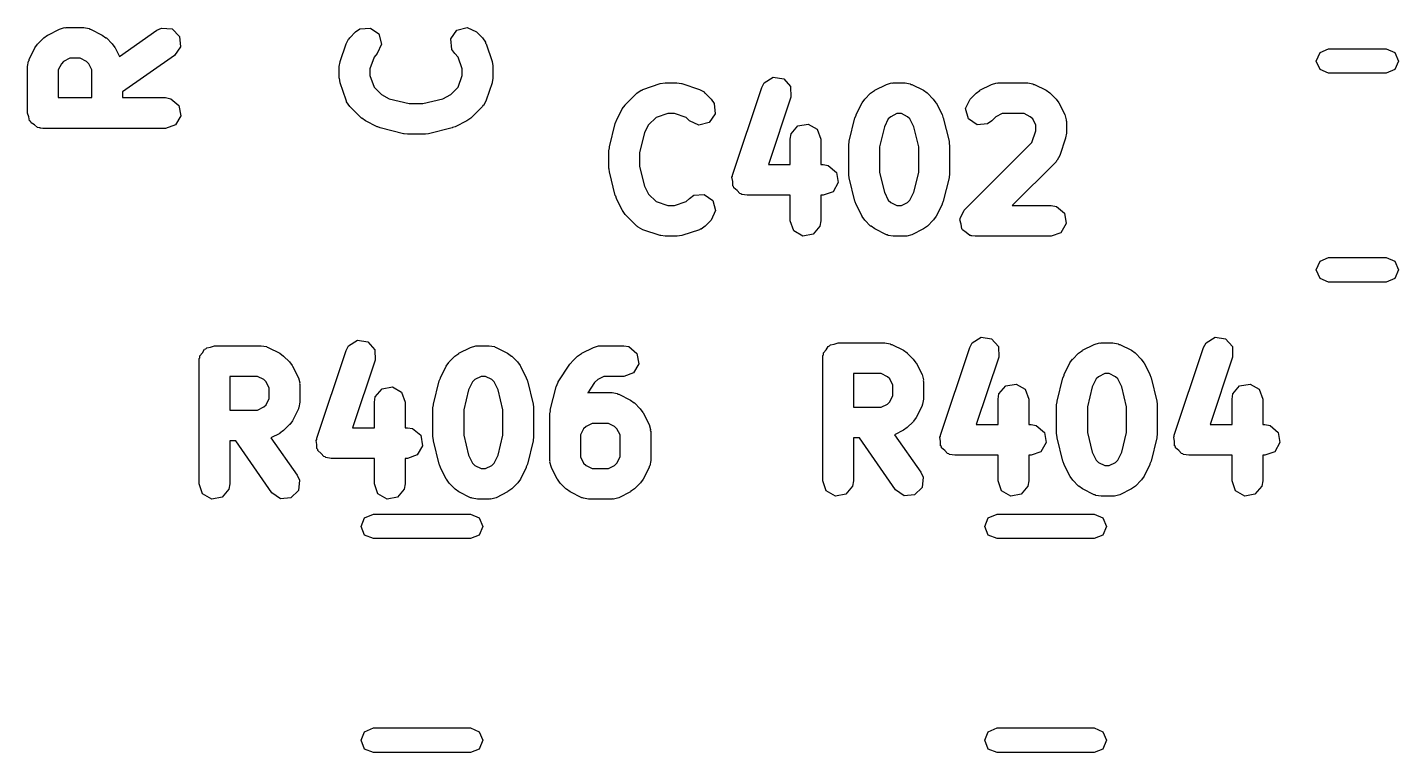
# Model space of a CAD drawing. Extents: x 59.1 to 151.1, y -119.5 to -80.2.
# Drawn here: x 116.18 to 122.88, y -109.8 to -106.26 of the extents above; entities that cross this region are included whole.
import ezdxf

# ---------------------------------------------------------------- set-up
doc = ezdxf.new("R2010")
doc.units = 0
doc.layers.add('BLACK', color=7, linetype='CONTINUOUS')

msp = doc.modelspace()

# ---------------------------------------------------------------- linework, layer by layer
at = {"layer": 'BLACK', "linetype": 'CONTINUOUS'}
for p, q in [((116.281, -106.297), (116.338, -106.268)), ((116.338, -106.268), (116.363, -106.261)), ((116.363, -106.261), (116.367, -106.262)), ((116.367, -106.262), (116.372, -106.26)), ((116.372, -106.26), (116.457, -106.26)), ((116.457, -106.26), (116.483, -106.265)), ((116.483, -106.265), (116.487, -106.268)), ((116.487, -106.268), (116.491, -106.268)), ((116.491, -106.268), (116.548, -106.297)), ((116.632, -106.402), (116.814, -106.274)), ((116.814, -106.274), (116.838, -106.263)), ((116.838, -106.263), (116.889, -106.267)), ((116.889, -106.267), (116.925, -106.304)), ((117.786, -106.282), (117.807, -106.267)), ((117.807, -106.267), (117.858, -106.263)), ((117.858, -106.263), (117.9, -106.292)), ((118.252, -106.316), (118.281, -106.274)), ((118.281, -106.274), (118.331, -106.261)), ((118.331, -106.261), (118.377, -106.282)), ((116.219, -106.359), (116.232, -106.341)), ((116.232, -106.341), (116.233, -106.34)), ((116.233, -106.34), (116.262, -106.311)), ((116.262, -106.311), (116.28, -106.298)), ((116.28, -106.298), (116.281, -106.297)), ((116.548, -106.297), (116.566, -106.31)), ((116.566, -106.31), (116.568, -106.311)), ((116.568, -106.311), (116.596, -106.34)), ((116.596, -106.34), (116.609, -106.358)), ((116.925, -106.304), (116.93, -106.355)), ((117.71, -106.426), (117.739, -106.34)), ((117.739, -106.34), (117.751, -106.317)), ((117.751, -106.317), (117.755, -106.315)), ((117.755, -106.315), (117.757, -106.311)), ((117.757, -106.311), (117.786, -106.282)), ((117.913, -106.342), (117.892, -106.388)), ((117.9, -106.292), (117.913, -106.342)), ((118.256, -106.367), (118.252, -106.316)), ((118.377, -106.282), (118.406, -106.311)), ((118.406, -106.311), (118.421, -106.332)), ((118.421, -106.332), (118.421, -106.337)), ((118.421, -106.337), (118.424, -106.34)), ((118.424, -106.34), (118.453, -106.426)), ((116.19, -106.416), (116.219, -106.359)), ((116.389, -106.41), (116.359, -106.426)), ((116.44, -106.41), (116.389, -106.41)), ((116.47, -106.426), (116.44, -106.41)), ((116.609, -106.358), (116.61, -106.359)), ((116.61, -106.359), (116.632, -106.402)), ((116.9, -106.397), (116.647, -106.574)), ((116.93, -106.355), (116.9, -106.397)), ((117.876, -106.405), (117.856, -106.462)), ((117.892, -106.388), (117.876, -106.405)), ((118.271, -106.388), (118.256, -106.367)), ((118.287, -106.405), (118.271, -106.388)), ((118.306, -106.462), (118.287, -106.405)), ((122.481, -106.424), (122.499, -106.382)), ((122.499, -106.382), (122.541, -106.364)), ((122.541, -106.364), (122.823, -106.364)), ((122.823, -106.364), (122.865, -106.382)), ((122.865, -106.382), (122.883, -106.424)), ((116.182, -106.45), (116.187, -106.424)), ((116.182, -106.678), (116.182, -106.45)), ((116.187, -106.424), (116.19, -106.421)), ((116.19, -106.421), (116.19, -106.416)), ((116.348, -106.437), (116.332, -106.467)), ((116.332, -106.467), (116.332, -106.603)), ((116.359, -106.426), (116.348, -106.437)), ((116.482, -106.437), (116.47, -106.426)), ((116.497, -106.467), (116.482, -106.437)), ((116.497, -106.603), (116.497, -106.467)), ((117.706, -106.45), (117.71, -106.428)), ((117.706, -106.507), (117.706, -106.45)), ((117.71, -106.428), (117.71, -106.426)), ((117.856, -106.462), (117.856, -106.495)), ((118.306, -106.495), (118.306, -106.462)), ((118.453, -106.426), (118.456, -106.448)), ((118.456, -106.448), (118.456, -106.45)), ((118.456, -106.45), (118.456, -106.507)), ((122.499, -106.466), (122.481, -106.424)), ((122.541, -106.484), (122.499, -106.466)), ((122.865, -106.466), (122.823, -106.484)), ((122.883, -106.424), (122.865, -106.466)), ((117.707, -106.508), (117.706, -106.507)), ((117.71, -106.531), (117.707, -106.508)), ((117.739, -106.616), (117.71, -106.531)), ((117.856, -106.495), (117.876, -106.552)), ((118.287, -106.552), (118.306, -106.495)), ((118.453, -106.531), (118.424, -106.616)), ((118.456, -106.507), (118.453, -106.529)), ((118.453, -106.529), (118.453, -106.531)), ((119.19, -106.563), (119.275, -106.534)), ((119.275, -106.534), (119.298, -106.531)), ((119.298, -106.531), (119.299, -106.53)), ((119.299, -106.53), (119.356, -106.53)), ((119.356, -106.53), (119.378, -106.534)), ((119.378, -106.534), (119.38, -106.534)), ((119.38, -106.534), (119.466, -106.563)), ((119.771, -106.553), (119.783, -106.53)), ((119.783, -106.53), (119.827, -106.503)), ((119.827, -106.503), (119.878, -106.511)), ((119.878, -106.511), (119.912, -106.549)), ((120.323, -106.567), (120.38, -106.538)), ((120.38, -106.538), (120.405, -106.531)), ((120.405, -106.531), (120.409, -106.532)), ((120.409, -106.532), (120.413, -106.53)), ((120.413, -106.53), (120.471, -106.53)), ((120.471, -106.53), (120.496, -106.535)), ((120.496, -106.535), (120.5, -106.538)), ((120.5, -106.538), (120.504, -106.538)), ((120.504, -106.538), (120.561, -106.567)), ((120.837, -106.567), (120.894, -106.538)), ((120.894, -106.538), (120.919, -106.531)), ((120.919, -106.531), (120.923, -106.532)), ((120.923, -106.532), (120.928, -106.53)), ((120.928, -106.53), (121.071, -106.53)), ((121.071, -106.53), (121.096, -106.535)), ((121.096, -106.535), (121.1, -106.538)), ((121.1, -106.538), (121.104, -106.538)), ((121.104, -106.538), (121.161, -106.567)), ((122.823, -106.484), (122.541, -106.484)), ((116.332, -106.603), (116.497, -106.603)), ((116.647, -106.574), (116.647, -106.603)), ((116.647, -106.603), (116.857, -106.603)), ((116.857, -106.603), (116.883, -106.608)), ((116.883, -106.608), (116.922, -106.641)), ((117.876, -106.552), (117.912, -106.588)), ((117.912, -106.588), (117.95, -106.608)), ((117.95, -106.608), (118.048, -106.632)), ((118.115, -106.632), (118.212, -106.608)), ((118.212, -106.608), (118.251, -106.588)), ((118.251, -106.588), (118.287, -106.552)), ((119.103, -106.638), (119.16, -106.581)), ((119.16, -106.581), (119.182, -106.566)), ((119.182, -106.566), (119.186, -106.566)), ((119.186, -106.566), (119.19, -106.563)), ((119.466, -106.563), (119.489, -106.575)), ((119.489, -106.575), (119.491, -106.579)), ((119.491, -106.579), (119.495, -106.581)), ((119.495, -106.581), (119.524, -106.61)), ((119.524, -106.61), (119.539, -106.631)), ((119.628, -106.982), (119.771, -106.553)), ((119.913, -106.601), (119.803, -106.93)), ((119.912, -106.549), (119.913, -106.601)), ((120.261, -106.629), (120.274, -106.611)), ((120.274, -106.611), (120.275, -106.61)), ((120.275, -106.61), (120.303, -106.581)), ((120.303, -106.581), (120.322, -106.568)), ((120.322, -106.568), (120.323, -106.567)), ((120.561, -106.567), (120.579, -106.58)), ((120.579, -106.58), (120.581, -106.581)), ((120.581, -106.581), (120.609, -106.61)), ((120.609, -106.61), (120.622, -106.628)), ((120.767, -106.656), (120.789, -106.61)), ((120.789, -106.61), (120.818, -106.581)), ((120.818, -106.581), (120.836, -106.568)), ((120.836, -106.568), (120.837, -106.567)), ((121.161, -106.567), (121.179, -106.58)), ((121.179, -106.58), (121.181, -106.581)), ((121.181, -106.581), (121.209, -106.61)), ((121.209, -106.61), (121.222, -106.628)), ((116.189, -106.697), (116.182, -106.678)), ((116.922, -106.641), (116.931, -106.691)), ((117.742, -106.62), (117.739, -106.616)), ((117.742, -106.624), (117.742, -106.62)), ((117.757, -106.646), (117.742, -106.624)), ((117.814, -106.703), (117.757, -106.646)), ((118.048, -106.632), (118.115, -106.632)), ((118.406, -106.646), (118.349, -106.703)), ((118.408, -106.642), (118.406, -106.646)), ((118.412, -106.639), (118.408, -106.642)), ((118.424, -106.616), (118.412, -106.639)), ((119.061, -106.715), (119.089, -106.658)), ((119.089, -106.658), (119.103, -106.64)), ((119.103, -106.64), (119.103, -106.638)), ((119.539, -106.631), (119.543, -106.682)), ((120.232, -106.686), (120.261, -106.629)), ((120.622, -106.628), (120.623, -106.629)), ((120.623, -106.629), (120.652, -106.686)), ((120.781, -106.706), (120.767, -106.656)), ((121.222, -106.628), (121.223, -106.629)), ((121.223, -106.629), (121.252, -106.686)), ((116.192, -106.716), (116.189, -106.697)), ((116.198, -106.72), (116.192, -106.716)), ((116.2, -106.726), (116.198, -106.72)), ((116.217, -106.736), (116.2, -106.726)), ((116.232, -106.749), (116.217, -106.736)), ((116.906, -106.736), (116.857, -106.753)), ((116.931, -106.691), (116.906, -106.736)), ((117.816, -106.703), (117.814, -106.703)), ((117.834, -106.717), (117.816, -106.703)), ((117.891, -106.745), (117.834, -106.717)), ((117.894, -106.746), (117.891, -106.745)), ((117.906, -106.751), (117.894, -106.746)), ((118.272, -106.745), (118.26, -106.749)), ((118.329, -106.717), (118.272, -106.745)), ((118.33, -106.716), (118.329, -106.717)), ((118.349, -106.703), (118.33, -106.716)), ((119.026, -106.844), (119.055, -106.73)), ((119.055, -106.73), (119.06, -106.718)), ((119.06, -106.718), (119.061, -106.715)), ((119.218, -106.736), (119.198, -106.774)), ((119.254, -106.7), (119.218, -106.736)), ((119.311, -106.68), (119.254, -106.7)), ((119.344, -106.68), (119.311, -106.68)), ((119.401, -106.7), (119.344, -106.68)), ((119.418, -106.716), (119.401, -106.7)), ((119.464, -106.737), (119.418, -106.716)), ((119.514, -106.724), (119.464, -106.737)), ((119.543, -106.682), (119.514, -106.724)), ((119.914, -106.78), (119.947, -106.74)), ((119.947, -106.74), (119.998, -106.732)), ((119.998, -106.732), (120.042, -106.757)), ((120.198, -106.816), (120.226, -106.702)), ((120.226, -106.702), (120.232, -106.69)), ((120.232, -106.69), (120.232, -106.686)), ((120.37, -106.746), (120.346, -106.843)), ((120.389, -106.707), (120.37, -106.746)), ((120.401, -106.696), (120.389, -106.707)), ((120.431, -106.68), (120.401, -106.696)), ((120.453, -106.68), (120.431, -106.68)), ((120.483, -106.696), (120.453, -106.68)), ((120.495, -106.707), (120.483, -106.696)), ((120.514, -106.746), (120.495, -106.707)), ((120.538, -106.843), (120.514, -106.746)), ((120.652, -106.686), (120.656, -106.699)), ((120.656, -106.699), (120.658, -106.702)), ((120.658, -106.702), (120.686, -106.816)), ((120.823, -106.735), (120.781, -106.706)), ((120.874, -106.731), (120.823, -106.735)), ((120.895, -106.716), (120.874, -106.731)), ((120.915, -106.696), (120.895, -106.716)), ((120.945, -106.68), (120.915, -106.696)), ((121.053, -106.68), (120.945, -106.68)), ((121.083, -106.696), (121.053, -106.68)), ((121.095, -106.707), (121.083, -106.696)), ((121.11, -106.737), (121.095, -106.707)), ((121.11, -106.765), (121.11, -106.737)), ((121.252, -106.686), (121.259, -106.711)), ((121.259, -106.711), (121.258, -106.715)), ((121.258, -106.715), (121.26, -106.72)), ((121.26, -106.72), (121.26, -106.777)), ((116.242, -106.75), (116.232, -106.749)), ((116.244, -106.752), (116.242, -106.75)), ((116.248, -106.752), (116.244, -106.752)), ((116.257, -106.753), (116.248, -106.752)), ((116.857, -106.753), (116.257, -106.753)), ((118.02, -106.78), (117.906, -106.751)), ((118.024, -106.779), (118.02, -106.78)), ((118.039, -106.782), (118.024, -106.779)), ((118.124, -106.782), (118.039, -106.782)), ((118.128, -106.781), (118.124, -106.782)), ((118.142, -106.78), (118.128, -106.781)), ((118.257, -106.751), (118.142, -106.78)), ((118.26, -106.749), (118.257, -106.751)), ((119.198, -106.774), (119.174, -106.872)), ((119.91, -106.805), (119.914, -106.78)), ((119.91, -106.93), (119.91, -106.805)), ((120.042, -106.757), (120.06, -106.805)), ((120.06, -106.805), (120.06, -106.93)), ((121.091, -106.822), (121.11, -106.765)), ((121.256, -106.801), (121.227, -106.886)), ((121.26, -106.777), (121.256, -106.799)), ((121.256, -106.799), (121.256, -106.801)), ((119.024, -106.863), (119.027, -106.848)), ((119.024, -106.948), (119.024, -106.863)), ((119.027, -106.848), (119.026, -106.844)), ((119.174, -106.872), (119.174, -106.939)), ((120.196, -106.834), (120.198, -106.819)), ((120.196, -106.977), (120.196, -106.834)), ((120.198, -106.819), (120.198, -106.816)), ((120.346, -106.843), (120.346, -106.968)), ((120.538, -106.968), (120.538, -106.843)), ((120.686, -106.816), (120.687, -106.831)), ((120.687, -106.831), (120.688, -106.834)), ((120.688, -106.834), (120.688, -106.977)), ((120.76, -107.152), (121.091, -106.822)), ((119.174, -106.939), (119.198, -107.036)), ((119.803, -106.93), (119.91, -106.93)), ((120.06, -106.93), (120.071, -106.93)), ((120.071, -106.93), (120.096, -106.935)), ((120.096, -106.935), (120.136, -106.968)), ((121.209, -106.916), (120.994, -107.13)), ((121.211, -106.912), (121.209, -106.916)), ((121.215, -106.909), (121.211, -106.912)), ((121.227, -106.886), (121.215, -106.909)), ((119.025, -106.952), (119.024, -106.948)), ((119.026, -106.966), (119.025, -106.952)), ((119.055, -107.081), (119.026, -106.966)), ((119.625, -106.992), (119.628, -106.987)), ((119.629, -107.013), (119.625, -106.992)), ((119.628, -106.987), (119.628, -106.982)), ((119.629, -107.033), (119.629, -107.013)), ((120.136, -106.968), (120.144, -107.018)), ((120.197, -106.98), (120.196, -106.977)), ((120.198, -106.995), (120.197, -106.98)), ((120.226, -107.109), (120.198, -106.995)), ((120.346, -106.968), (120.37, -107.065)), ((120.514, -107.065), (120.538, -106.968)), ((120.686, -106.995), (120.658, -107.109)), ((120.688, -106.977), (120.686, -106.992)), ((120.686, -106.992), (120.686, -106.995)), ((119.057, -107.084), (119.055, -107.081)), ((119.198, -107.036), (119.218, -107.075)), ((119.218, -107.075), (119.254, -107.111)), ((119.418, -107.095), (119.439, -107.08)), ((119.439, -107.08), (119.49, -107.076)), ((119.49, -107.076), (119.532, -107.105)), ((119.633, -107.037), (119.629, -107.033)), ((119.634, -107.043), (119.633, -107.037)), ((119.65, -107.056), (119.634, -107.043)), ((119.663, -107.071), (119.65, -107.056)), ((119.669, -107.072), (119.663, -107.071)), ((119.673, -107.076), (119.669, -107.072)), ((119.699, -107.08), (119.673, -107.076)), ((119.91, -107.08), (119.699, -107.08)), ((119.91, -107.205), (119.91, -107.08)), ((120.071, -107.08), (120.06, -107.08)), ((120.06, -107.08), (120.06, -107.205)), ((120.119, -107.063), (120.071, -107.08)), ((120.144, -107.018), (120.119, -107.063)), ((120.37, -107.065), (120.389, -107.104)), ((120.495, -107.104), (120.514, -107.065)), ((119.061, -107.096), (119.057, -107.084)), ((119.089, -107.153), (119.061, -107.096)), ((119.254, -107.111), (119.311, -107.13)), ((119.311, -107.13), (119.344, -107.13)), ((119.344, -107.13), (119.401, -107.111)), ((119.401, -107.111), (119.418, -107.095)), ((119.532, -107.105), (119.545, -107.155)), ((120.228, -107.112), (120.226, -107.109)), ((120.232, -107.125), (120.228, -107.112)), ((120.261, -107.182), (120.232, -107.125)), ((120.389, -107.104), (120.401, -107.115)), ((120.401, -107.115), (120.431, -107.13)), ((120.431, -107.13), (120.453, -107.13)), ((120.453, -107.13), (120.483, -107.115)), ((120.483, -107.115), (120.495, -107.104)), ((120.652, -107.125), (120.623, -107.182)), ((120.658, -107.109), (120.652, -107.121)), ((120.652, -107.121), (120.652, -107.125)), ((120.994, -107.13), (121.185, -107.13)), ((121.185, -107.13), (121.211, -107.135)), ((121.211, -107.135), (121.25, -107.168)), ((119.09, -107.154), (119.089, -107.153)), ((119.103, -107.173), (119.09, -107.154)), ((119.16, -107.23), (119.103, -107.173)), ((119.524, -107.201), (119.495, -107.23)), ((119.545, -107.155), (119.524, -107.201)), ((119.927, -107.254), (119.91, -107.205)), ((120.06, -107.205), (120.055, -107.231)), ((120.262, -107.183), (120.261, -107.182)), ((120.275, -107.201), (120.262, -107.183)), ((120.303, -107.23), (120.275, -107.201)), ((120.609, -107.201), (120.581, -107.23)), ((120.61, -107.2), (120.609, -107.201)), ((120.623, -107.182), (120.61, -107.2)), ((120.739, -107.199), (120.74, -107.196)), ((120.745, -107.221), (120.739, -107.199)), ((120.74, -107.192), (120.751, -107.173)), ((120.74, -107.196), (120.74, -107.192)), ((120.751, -107.173), (120.76, -107.152)), ((121.25, -107.168), (121.259, -107.218)), ((119.164, -107.232), (119.16, -107.23)), ((119.167, -107.236), (119.164, -107.232)), ((119.19, -107.248), (119.167, -107.236)), ((119.275, -107.277), (119.19, -107.248)), ((119.277, -107.277), (119.275, -107.277)), ((119.299, -107.28), (119.277, -107.277)), ((119.356, -107.28), (119.299, -107.28)), ((119.358, -107.28), (119.356, -107.28)), ((119.38, -107.277), (119.358, -107.28)), ((119.466, -107.248), (119.38, -107.277)), ((119.469, -107.245), (119.466, -107.248)), ((119.474, -107.245), (119.469, -107.245)), ((119.495, -107.23), (119.474, -107.245)), ((119.972, -107.279), (119.927, -107.254)), ((120.022, -107.27), (119.972, -107.279)), ((120.055, -107.231), (120.022, -107.27)), ((120.305, -107.231), (120.303, -107.23)), ((120.323, -107.244), (120.305, -107.231)), ((120.38, -107.273), (120.323, -107.244)), ((120.384, -107.273), (120.38, -107.273)), ((120.388, -107.276), (120.384, -107.273)), ((120.413, -107.28), (120.388, -107.276)), ((120.471, -107.28), (120.413, -107.28)), ((120.475, -107.279), (120.471, -107.28)), ((120.479, -107.28), (120.475, -107.279)), ((120.504, -107.273), (120.479, -107.28)), ((120.561, -107.244), (120.504, -107.273)), ((120.562, -107.243), (120.561, -107.244)), ((120.581, -107.23), (120.562, -107.243)), ((120.748, -107.243), (120.745, -107.221)), ((120.751, -107.245), (120.748, -107.243)), ((120.752, -107.248), (120.751, -107.245)), ((120.77, -107.261), (120.752, -107.248)), ((120.788, -107.276), (120.77, -107.261)), ((120.792, -107.277), (120.788, -107.276)), ((120.794, -107.278), (120.792, -107.277)), ((120.797, -107.278), (120.794, -107.278)), ((120.813, -107.28), (120.797, -107.278)), ((121.185, -107.28), (120.813, -107.28)), ((121.233, -107.263), (121.185, -107.28)), ((121.259, -107.218), (121.233, -107.263)), ((122.481, -107.444), (122.499, -107.402)), ((122.499, -107.402), (122.541, -107.384)), ((122.541, -107.384), (122.823, -107.384)), ((122.823, -107.384), (122.865, -107.402)), ((122.865, -107.402), (122.883, -107.444)), ((122.499, -107.486), (122.481, -107.444)), ((122.883, -107.444), (122.865, -107.486)), ((122.541, -107.504), (122.499, -107.486)), ((122.823, -107.504), (122.541, -107.504)), ((122.865, -107.486), (122.823, -107.504)), ((117.077, -107.822), (117.096, -107.815)), ((117.096, -107.815), (117.324, -107.815)), ((117.324, -107.815), (117.35, -107.819)), ((117.35, -107.819), (117.353, -107.822)), ((117.739, -107.838), (117.751, -107.815)), ((117.751, -107.815), (117.795, -107.788)), ((117.795, -107.788), (117.846, -107.795)), ((117.846, -107.795), (117.88, -107.834)), ((118.348, -107.823), (118.373, -107.815)), ((118.373, -107.815), (118.377, -107.816)), ((118.377, -107.816), (118.381, -107.815)), ((118.381, -107.815), (118.439, -107.815)), ((118.439, -107.815), (118.464, -107.819)), ((118.464, -107.819), (118.468, -107.822)), ((118.948, -107.823), (118.973, -107.815)), ((118.973, -107.815), (118.977, -107.816)), ((118.977, -107.816), (118.981, -107.815)), ((118.981, -107.815), (119.096, -107.815)), ((119.096, -107.815), (119.121, -107.819)), ((119.121, -107.819), (119.161, -107.852)), ((120.086, -107.835), (120.096, -107.818)), ((120.096, -107.818), (120.102, -107.816)), ((120.102, -107.816), (120.106, -107.81)), ((120.106, -107.81), (120.125, -107.807)), ((120.125, -107.807), (120.144, -107.8)), ((120.144, -107.8), (120.372, -107.8)), ((120.372, -107.8), (120.398, -107.805)), ((120.398, -107.805), (120.401, -107.808)), ((120.401, -107.808), (120.406, -107.808)), ((120.406, -107.808), (120.463, -107.837)), ((120.787, -107.823), (120.799, -107.8)), ((120.799, -107.8), (120.843, -107.773)), ((120.843, -107.773), (120.894, -107.781)), ((120.894, -107.781), (120.928, -107.819)), ((120.928, -107.819), (120.929, -107.871)), ((121.339, -107.837), (121.396, -107.808)), ((121.396, -107.808), (121.421, -107.801)), ((121.421, -107.801), (121.425, -107.802)), ((121.425, -107.802), (121.429, -107.8)), ((121.429, -107.8), (121.487, -107.8)), ((121.487, -107.8), (121.512, -107.805)), ((121.512, -107.805), (121.516, -107.808)), ((121.516, -107.808), (121.52, -107.808)), ((121.52, -107.808), (121.577, -107.837)), ((121.93, -107.823), (121.942, -107.8)), ((121.942, -107.8), (121.986, -107.773)), ((121.986, -107.773), (122.037, -107.781)), ((122.037, -107.781), (122.071, -107.819)), ((122.071, -107.819), (122.072, -107.871)), ((117.021, -107.89), (117.022, -107.88)), ((117.022, -107.877), (117.024, -107.874)), ((117.022, -107.88), (117.022, -107.877)), ((117.024, -107.874), (117.025, -107.864)), ((117.025, -107.864), (117.038, -107.849)), ((117.038, -107.849), (117.048, -107.832)), ((117.048, -107.832), (117.054, -107.83)), ((117.054, -107.83), (117.058, -107.825)), ((117.058, -107.825), (117.077, -107.822)), ((117.353, -107.822), (117.358, -107.823)), ((117.358, -107.823), (117.415, -107.851)), ((117.415, -107.851), (117.433, -107.865)), ((117.433, -107.865), (117.434, -107.865)), ((117.434, -107.865), (117.463, -107.894)), ((117.596, -108.266), (117.739, -107.838)), ((117.881, -107.885), (117.771, -108.215)), ((117.88, -107.834), (117.881, -107.885)), ((118.243, -107.894), (118.271, -107.865)), ((118.271, -107.865), (118.29, -107.853)), ((118.29, -107.853), (118.291, -107.851)), ((118.291, -107.851), (118.348, -107.823)), ((118.468, -107.822), (118.472, -107.823)), ((118.472, -107.823), (118.529, -107.851)), ((118.529, -107.851), (118.547, -107.865)), ((118.547, -107.865), (118.549, -107.865)), ((118.549, -107.865), (118.577, -107.894)), ((118.843, -107.894), (118.871, -107.865)), ((118.871, -107.865), (118.89, -107.853)), ((118.89, -107.853), (118.891, -107.851)), ((118.891, -107.851), (118.948, -107.823)), ((119.161, -107.852), (119.17, -107.903)), ((120.069, -107.875), (120.07, -107.866)), ((120.069, -108.475), (120.069, -107.875)), ((120.07, -107.862), (120.072, -107.86)), ((120.07, -107.866), (120.07, -107.862)), ((120.072, -107.86), (120.073, -107.85)), ((120.073, -107.85), (120.086, -107.835)), ((120.463, -107.837), (120.481, -107.85)), ((120.481, -107.85), (120.482, -107.851)), ((120.482, -107.851), (120.511, -107.88)), ((120.511, -107.88), (120.524, -107.898)), ((120.644, -108.252), (120.787, -107.823)), ((120.929, -107.871), (120.819, -108.2)), ((121.277, -107.899), (121.29, -107.881)), ((121.29, -107.881), (121.291, -107.88)), ((121.291, -107.88), (121.319, -107.851)), ((121.319, -107.851), (121.338, -107.838)), ((121.338, -107.838), (121.339, -107.837)), ((121.577, -107.837), (121.595, -107.85)), ((121.595, -107.85), (121.597, -107.851)), ((121.597, -107.851), (121.625, -107.88)), ((121.625, -107.88), (121.638, -107.898)), ((121.787, -108.252), (121.93, -107.823)), ((122.072, -107.871), (121.962, -108.2)), ((117.021, -108.49), (117.021, -107.89)), ((117.463, -107.894), (117.476, -107.912)), ((117.476, -107.912), (117.477, -107.914)), ((117.477, -107.914), (117.506, -107.971)), ((118.2, -107.971), (118.229, -107.914)), ((118.229, -107.914), (118.242, -107.896)), ((118.242, -107.896), (118.243, -107.894)), ((118.577, -107.894), (118.59, -107.912)), ((118.59, -107.912), (118.591, -107.914)), ((118.591, -107.914), (118.62, -107.971)), ((118.776, -107.991), (118.833, -107.905)), ((118.833, -107.905), (118.841, -107.897)), ((118.841, -107.897), (118.843, -107.894)), ((119.144, -107.947), (119.096, -107.965)), ((119.17, -107.903), (119.144, -107.947)), ((120.219, -107.95), (120.219, -108.115)), ((120.355, -107.95), (120.219, -107.95)), ((120.385, -107.966), (120.355, -107.95)), ((120.524, -107.898), (120.525, -107.899)), ((120.525, -107.899), (120.554, -107.956)), ((121.248, -107.956), (121.277, -107.899)), ((121.447, -107.95), (121.417, -107.966)), ((121.469, -107.95), (121.447, -107.95)), ((121.499, -107.966), (121.469, -107.95)), ((121.638, -107.898), (121.639, -107.899)), ((121.639, -107.899), (121.668, -107.956)), ((117.171, -107.965), (117.171, -108.129)), ((117.307, -107.965), (117.171, -107.965)), ((117.337, -107.98), (117.307, -107.965)), ((117.348, -107.991), (117.337, -107.98)), ((117.364, -108.022), (117.348, -107.991)), ((117.506, -107.971), (117.513, -107.996)), ((117.513, -107.996), (117.512, -108)), ((117.512, -108), (117.514, -108.004)), ((117.514, -108.004), (117.514, -108.09)), ((117.915, -108.025), (117.966, -108.016)), ((117.966, -108.016), (118.01, -108.042)), ((118.166, -108.1), (118.194, -107.986)), ((118.194, -107.986), (118.2, -107.974)), ((118.2, -107.974), (118.2, -107.971)), ((118.357, -107.991), (118.338, -108.03)), ((118.369, -107.98), (118.357, -107.991)), ((118.399, -107.965), (118.369, -107.98)), ((118.421, -107.965), (118.399, -107.965)), ((118.451, -107.98), (118.421, -107.965)), ((118.463, -107.991), (118.451, -107.98)), ((118.482, -108.03), (118.463, -107.991)), ((118.62, -107.971), (118.624, -107.983)), ((118.624, -107.983), (118.626, -107.986)), ((118.626, -107.986), (118.654, -108.1)), ((118.737, -108.129), (118.766, -108.015)), ((118.766, -108.015), (118.776, -107.992)), ((118.776, -107.992), (118.776, -107.991)), ((118.954, -107.995), (118.921, -108.045)), ((118.969, -107.98), (118.954, -107.995)), ((118.999, -107.965), (118.969, -107.98)), ((119.096, -107.965), (118.999, -107.965)), ((120.396, -107.977), (120.385, -107.966)), ((120.412, -108.007), (120.396, -107.977)), ((120.412, -108.058), (120.412, -108.007)), ((120.554, -107.956), (120.561, -107.981)), ((120.561, -107.981), (120.56, -107.986)), ((120.56, -107.986), (120.562, -107.99)), ((120.562, -107.99), (120.562, -108.075)), ((120.93, -108.05), (120.963, -108.01)), ((120.963, -108.01), (121.014, -108.002)), ((121.014, -108.002), (121.058, -108.027)), ((121.214, -108.086), (121.242, -107.972)), ((121.242, -107.972), (121.248, -107.96)), ((121.248, -107.96), (121.248, -107.956)), ((121.386, -108.016), (121.362, -108.113)), ((121.405, -107.977), (121.386, -108.016)), ((121.417, -107.966), (121.405, -107.977)), ((121.511, -107.977), (121.499, -107.966)), ((121.53, -108.016), (121.511, -107.977)), ((121.554, -108.113), (121.53, -108.016)), ((121.668, -107.956), (121.672, -107.969)), ((121.672, -107.969), (121.674, -107.972)), ((121.674, -107.972), (121.702, -108.086)), ((122.073, -108.05), (122.106, -108.01)), ((122.106, -108.01), (122.157, -108.002)), ((122.157, -108.002), (122.201, -108.027)), ((117.348, -108.103), (117.364, -108.072)), ((117.364, -108.072), (117.364, -108.022)), ((117.878, -108.09), (117.882, -108.064)), ((117.882, -108.064), (117.915, -108.025)), ((118.01, -108.042), (118.028, -108.09)), ((118.338, -108.03), (118.314, -108.128)), ((118.506, -108.128), (118.482, -108.03)), ((118.921, -108.045), (118.924, -108.043)), ((118.924, -108.043), (119.039, -108.043)), ((119.039, -108.043), (119.064, -108.048)), ((119.064, -108.048), (119.068, -108.051)), ((119.068, -108.051), (119.072, -108.051)), ((119.072, -108.051), (119.129, -108.08)), ((119.129, -108.08), (119.147, -108.093)), ((120.396, -108.088), (120.412, -108.058)), ((120.562, -108.075), (120.557, -108.101)), ((120.926, -108.075), (120.93, -108.05)), ((120.926, -108.2), (120.926, -108.075)), ((121.058, -108.027), (121.076, -108.075)), ((121.076, -108.075), (121.076, -108.2)), ((121.214, -108.089), (121.214, -108.086)), ((121.702, -108.086), (121.703, -108.101)), ((122.069, -108.075), (122.073, -108.05)), ((122.069, -108.2), (122.069, -108.075)), ((122.201, -108.027), (122.219, -108.075)), ((122.219, -108.075), (122.219, -108.2)), ((117.171, -108.129), (117.307, -108.129)), ((117.307, -108.129), (117.337, -108.114)), ((117.337, -108.114), (117.348, -108.103)), ((117.506, -108.123), (117.477, -108.181)), ((117.509, -108.116), (117.506, -108.119)), ((117.506, -108.119), (117.506, -108.123)), ((117.514, -108.09), (117.509, -108.116)), ((117.878, -108.215), (117.878, -108.09)), ((118.028, -108.09), (118.028, -108.215)), ((118.164, -108.118), (118.166, -108.104)), ((118.164, -108.261), (118.164, -108.118)), ((118.166, -108.104), (118.166, -108.1)), ((118.314, -108.128), (118.314, -108.252)), ((118.506, -108.252), (118.506, -108.128)), ((118.654, -108.1), (118.655, -108.115)), ((118.655, -108.115), (118.656, -108.118)), ((118.656, -108.118), (118.656, -108.261)), ((118.735, -108.147), (118.738, -108.132)), ((118.735, -108.376), (118.735, -108.147)), ((118.738, -108.132), (118.737, -108.129)), ((119.147, -108.093), (119.149, -108.094)), ((119.149, -108.094), (119.177, -108.123)), ((119.177, -108.123), (119.19, -108.141)), ((119.19, -108.141), (119.191, -108.142)), ((119.191, -108.142), (119.22, -108.199)), ((120.219, -108.115), (120.355, -108.115)), ((120.355, -108.115), (120.385, -108.1)), ((120.385, -108.1), (120.396, -108.088)), ((120.554, -108.109), (120.525, -108.166)), ((120.557, -108.101), (120.554, -108.105)), ((120.554, -108.105), (120.554, -108.109)), ((121.212, -108.104), (121.214, -108.089)), ((121.212, -108.247), (121.212, -108.104)), ((121.362, -108.113), (121.362, -108.238)), ((121.554, -108.238), (121.554, -108.113)), ((121.703, -108.101), (121.704, -108.104)), ((121.704, -108.104), (121.704, -108.247)), ((117.463, -108.2), (117.434, -108.229)), ((117.464, -108.199), (117.463, -108.2)), ((117.477, -108.181), (117.464, -108.199)), ((117.771, -108.215), (117.878, -108.215)), ((118.028, -108.215), (118.039, -108.215)), ((118.039, -108.215), (118.064, -108.219)), ((118.064, -108.219), (118.104, -108.252)), ((118.9, -108.22), (118.885, -108.25)), ((118.912, -108.209), (118.9, -108.22)), ((118.942, -108.194), (118.912, -108.209)), ((119.021, -108.194), (118.942, -108.194)), ((119.051, -108.209), (119.021, -108.194)), ((119.063, -108.22), (119.051, -108.209)), ((119.078, -108.25), (119.063, -108.22)), ((119.22, -108.199), (119.227, -108.224)), ((120.482, -108.214), (120.464, -108.227)), ((120.511, -108.186), (120.482, -108.214)), ((120.512, -108.184), (120.511, -108.186)), ((120.525, -108.166), (120.512, -108.184)), ((120.819, -108.2), (120.926, -108.2)), ((121.076, -108.2), (121.087, -108.2)), ((121.087, -108.2), (121.112, -108.205)), ((121.112, -108.205), (121.152, -108.238)), ((121.962, -108.2), (122.069, -108.2)), ((122.219, -108.2), (122.229, -108.2)), ((122.229, -108.2), (122.255, -108.205)), ((122.255, -108.205), (122.294, -108.238)), ((117.2, -108.279), (117.171, -108.279)), ((117.171, -108.279), (117.171, -108.49)), ((117.377, -108.533), (117.2, -108.279)), ((117.415, -108.243), (117.372, -108.264)), ((117.372, -108.264), (117.5, -108.447)), ((117.416, -108.242), (117.415, -108.243)), ((117.434, -108.229), (117.416, -108.242)), ((117.593, -108.277), (117.596, -108.272)), ((117.597, -108.297), (117.593, -108.277)), ((117.596, -108.272), (117.596, -108.266)), ((118.104, -108.252), (118.112, -108.303)), ((118.165, -108.265), (118.164, -108.261)), ((118.166, -108.28), (118.165, -108.265)), ((118.194, -108.394), (118.166, -108.28)), ((118.314, -108.252), (118.338, -108.349)), ((118.482, -108.349), (118.506, -108.252)), ((118.654, -108.28), (118.626, -108.394)), ((118.656, -108.261), (118.654, -108.276)), ((118.654, -108.276), (118.654, -108.28)), ((118.885, -108.25), (118.885, -108.358)), ((119.078, -108.358), (119.078, -108.25)), ((119.227, -108.224), (119.226, -108.229)), ((119.226, -108.229), (119.228, -108.233)), ((119.228, -108.233), (119.228, -108.376)), ((120.248, -108.265), (120.219, -108.265)), ((120.219, -108.265), (120.219, -108.475)), ((120.425, -108.518), (120.248, -108.265)), ((120.463, -108.228), (120.42, -108.25)), ((120.42, -108.25), (120.548, -108.432)), ((120.464, -108.227), (120.463, -108.228)), ((120.641, -108.262), (120.644, -108.257)), ((120.645, -108.283), (120.641, -108.262)), ((120.644, -108.257), (120.644, -108.252)), ((120.645, -108.303), (120.645, -108.283)), ((121.16, -108.288), (121.135, -108.333)), ((121.152, -108.238), (121.16, -108.288)), ((121.213, -108.25), (121.212, -108.247)), ((121.214, -108.265), (121.213, -108.25)), ((121.242, -108.379), (121.214, -108.265)), ((121.362, -108.238), (121.386, -108.335)), ((121.53, -108.335), (121.554, -108.238)), ((121.702, -108.265), (121.674, -108.379)), ((121.704, -108.247), (121.702, -108.262)), ((121.702, -108.262), (121.702, -108.265)), ((121.784, -108.262), (121.787, -108.257)), ((121.788, -108.283), (121.784, -108.262)), ((121.787, -108.257), (121.787, -108.252)), ((121.788, -108.303), (121.788, -108.283)), ((122.303, -108.288), (122.278, -108.333)), ((122.294, -108.238), (122.303, -108.288)), ((117.597, -108.317), (117.597, -108.297)), ((117.601, -108.322), (117.597, -108.317)), ((117.602, -108.327), (117.601, -108.322)), ((117.618, -108.341), (117.602, -108.327)), ((117.631, -108.356), (117.618, -108.341)), ((118.087, -108.347), (118.039, -108.365)), ((118.112, -108.303), (118.087, -108.347)), ((118.338, -108.349), (118.357, -108.388)), ((118.463, -108.388), (118.482, -108.349)), ((120.649, -108.307), (120.645, -108.303)), ((120.65, -108.313), (120.649, -108.307)), ((120.666, -108.326), (120.65, -108.313)), ((120.679, -108.341), (120.666, -108.326)), ((120.685, -108.342), (120.679, -108.341)), ((120.689, -108.346), (120.685, -108.342)), ((120.715, -108.35), (120.689, -108.346)), ((120.926, -108.35), (120.715, -108.35)), ((120.926, -108.475), (120.926, -108.35)), ((121.087, -108.35), (121.076, -108.35)), ((121.076, -108.35), (121.076, -108.475)), ((121.135, -108.333), (121.087, -108.35)), ((121.386, -108.335), (121.405, -108.374)), ((121.511, -108.374), (121.53, -108.335)), ((121.792, -108.307), (121.788, -108.303)), ((121.793, -108.313), (121.792, -108.307)), ((121.809, -108.326), (121.793, -108.313)), ((121.822, -108.341), (121.809, -108.326)), ((121.828, -108.342), (121.822, -108.341)), ((121.832, -108.346), (121.828, -108.342)), ((121.858, -108.35), (121.832, -108.346)), ((122.069, -108.35), (121.858, -108.35)), ((122.069, -108.475), (122.069, -108.35)), ((122.229, -108.35), (122.219, -108.35)), ((122.219, -108.35), (122.219, -108.475)), ((122.278, -108.333), (122.229, -108.35)), ((117.637, -108.357), (117.631, -108.356)), ((117.641, -108.36), (117.637, -108.357)), ((117.667, -108.365), (117.641, -108.36)), ((117.878, -108.365), (117.667, -108.365)), ((117.878, -108.49), (117.878, -108.365)), ((118.039, -108.365), (118.028, -108.365)), ((118.028, -108.365), (118.028, -108.49)), ((118.196, -108.397), (118.194, -108.394)), ((118.2, -108.409), (118.196, -108.397)), ((118.229, -108.466), (118.2, -108.409)), ((118.357, -108.388), (118.369, -108.4)), ((118.369, -108.4), (118.399, -108.415)), ((118.399, -108.415), (118.421, -108.415)), ((118.421, -108.415), (118.451, -108.4)), ((118.451, -108.4), (118.463, -108.388)), ((118.62, -108.409), (118.591, -108.466)), ((118.626, -108.394), (118.62, -108.406)), ((118.62, -108.406), (118.62, -108.409)), ((118.737, -108.38), (118.735, -108.376)), ((118.735, -108.384), (118.737, -108.38)), ((118.743, -108.409), (118.735, -108.384)), ((118.771, -108.466), (118.743, -108.409)), ((118.885, -108.358), (118.9, -108.388)), ((118.9, -108.388), (118.912, -108.4)), ((118.912, -108.4), (118.942, -108.415)), ((118.942, -108.415), (119.021, -108.415)), ((119.021, -108.415), (119.051, -108.4)), ((119.051, -108.4), (119.063, -108.388)), ((119.063, -108.388), (119.078, -108.358)), ((119.22, -108.409), (119.191, -108.466)), ((119.223, -108.401), (119.22, -108.405)), ((119.22, -108.405), (119.22, -108.409)), ((119.228, -108.376), (119.223, -108.401)), ((121.244, -108.382), (121.242, -108.379)), ((121.248, -108.395), (121.244, -108.382)), ((121.277, -108.452), (121.248, -108.395)), ((121.405, -108.374), (121.417, -108.385)), ((121.417, -108.385), (121.447, -108.4)), ((121.447, -108.4), (121.469, -108.4)), ((121.469, -108.4), (121.499, -108.385)), ((121.499, -108.385), (121.511, -108.374)), ((121.668, -108.395), (121.639, -108.452)), ((121.674, -108.379), (121.668, -108.391)), ((121.668, -108.391), (121.668, -108.395)), ((117.5, -108.447), (117.511, -108.471)), ((117.511, -108.471), (117.507, -108.522)), ((118.23, -108.467), (118.229, -108.466)), ((118.243, -108.486), (118.23, -108.467)), ((118.271, -108.514), (118.243, -108.486)), ((118.577, -108.486), (118.549, -108.514)), ((118.578, -108.484), (118.577, -108.486)), ((118.591, -108.466), (118.578, -108.484)), ((118.773, -108.467), (118.771, -108.466)), ((118.786, -108.486), (118.773, -108.467)), ((118.814, -108.514), (118.786, -108.486)), ((119.177, -108.486), (119.149, -108.514)), ((119.178, -108.484), (119.177, -108.486)), ((119.191, -108.466), (119.178, -108.484)), ((120.086, -108.524), (120.069, -108.475)), ((120.219, -108.475), (120.214, -108.501)), ((120.548, -108.432), (120.559, -108.456)), ((120.559, -108.456), (120.555, -108.507)), ((120.943, -108.524), (120.926, -108.475)), ((121.076, -108.475), (121.071, -108.501)), ((121.278, -108.453), (121.277, -108.452)), ((121.291, -108.471), (121.278, -108.453)), ((121.319, -108.5), (121.291, -108.471)), ((121.625, -108.471), (121.597, -108.5)), ((121.626, -108.47), (121.625, -108.471)), ((121.639, -108.452), (121.626, -108.47)), ((122.086, -108.524), (122.069, -108.475)), ((122.219, -108.475), (122.214, -108.501)), ((117.038, -108.538), (117.021, -108.49)), ((117.083, -108.564), (117.038, -108.538)), ((117.133, -108.555), (117.083, -108.564)), ((117.166, -108.516), (117.133, -108.555)), ((117.171, -108.49), (117.166, -108.516)), ((117.419, -108.562), (117.377, -108.533)), ((117.507, -108.522), (117.47, -108.558)), ((117.895, -108.538), (117.878, -108.49)), ((117.94, -108.564), (117.895, -108.538)), ((117.99, -108.555), (117.94, -108.564)), ((118.023, -108.516), (117.99, -108.555)), ((118.028, -108.49), (118.023, -108.516)), ((118.273, -108.515), (118.271, -108.514)), ((118.291, -108.528), (118.273, -108.515)), ((118.348, -108.557), (118.291, -108.528)), ((118.529, -108.528), (118.472, -108.557)), ((118.53, -108.527), (118.529, -108.528)), ((118.549, -108.514), (118.53, -108.527)), ((118.816, -108.515), (118.814, -108.514)), ((118.834, -108.528), (118.816, -108.515)), ((118.891, -108.557), (118.834, -108.528)), ((119.129, -108.528), (119.072, -108.557)), ((119.13, -108.527), (119.129, -108.528)), ((119.149, -108.514), (119.13, -108.527)), ((120.131, -108.549), (120.086, -108.524)), ((120.181, -108.54), (120.131, -108.549)), ((120.214, -108.501), (120.181, -108.54)), ((120.467, -108.548), (120.425, -108.518)), ((120.518, -108.543), (120.467, -108.548)), ((120.555, -108.507), (120.518, -108.543)), ((120.988, -108.549), (120.943, -108.524)), ((121.038, -108.54), (120.988, -108.549)), ((121.071, -108.501), (121.038, -108.54)), ((121.321, -108.501), (121.319, -108.5)), ((121.339, -108.514), (121.321, -108.501)), ((121.396, -108.543), (121.339, -108.514)), ((121.4, -108.543), (121.396, -108.543)), ((121.404, -108.546), (121.4, -108.543)), ((121.429, -108.55), (121.404, -108.546)), ((121.487, -108.55), (121.429, -108.55)), ((121.491, -108.549), (121.487, -108.55)), ((121.495, -108.55), (121.491, -108.549)), ((121.52, -108.543), (121.495, -108.55)), ((121.577, -108.514), (121.52, -108.543)), ((121.578, -108.513), (121.577, -108.514)), ((121.597, -108.5), (121.578, -108.513)), ((122.131, -108.549), (122.086, -108.524)), ((122.181, -108.54), (122.131, -108.549)), ((122.214, -108.501), (122.181, -108.54)), ((117.47, -108.558), (117.419, -108.562)), ((118.352, -108.558), (118.348, -108.557)), ((118.356, -108.56), (118.352, -108.558)), ((118.381, -108.565), (118.356, -108.56)), ((118.439, -108.565), (118.381, -108.565)), ((118.443, -108.563), (118.439, -108.565)), ((118.447, -108.564), (118.443, -108.563)), ((118.472, -108.557), (118.447, -108.564)), ((118.895, -108.558), (118.891, -108.557)), ((118.899, -108.56), (118.895, -108.558)), ((118.924, -108.565), (118.899, -108.56)), ((119.039, -108.565), (118.924, -108.565)), ((119.043, -108.563), (119.039, -108.565)), ((119.047, -108.564), (119.043, -108.563)), ((119.072, -108.557), (119.047, -108.564)), ((117.813, -108.697), (117.83, -108.655)), ((117.83, -108.655), (117.873, -108.637)), ((117.873, -108.637), (118.347, -108.637)), ((118.347, -108.637), (118.39, -108.655)), ((118.39, -108.655), (118.407, -108.697)), ((120.861, -108.697), (120.878, -108.655)), ((120.878, -108.655), (120.921, -108.637)), ((120.921, -108.637), (121.395, -108.637)), ((121.395, -108.637), (121.438, -108.655)), ((121.438, -108.655), (121.455, -108.697)), ((117.83, -108.74), (117.813, -108.697)), ((117.873, -108.757), (117.83, -108.74)), ((118.347, -108.757), (117.873, -108.757)), ((118.39, -108.74), (118.347, -108.757)), ((118.407, -108.697), (118.39, -108.74)), ((120.878, -108.74), (120.861, -108.697)), ((120.921, -108.757), (120.878, -108.74)), ((121.395, -108.757), (120.921, -108.757)), ((121.438, -108.74), (121.395, -108.757)), ((121.455, -108.697), (121.438, -108.74)), ((117.83, -109.7), (117.873, -109.682)), ((117.873, -109.682), (118.347, -109.682)), ((118.347, -109.682), (118.39, -109.7)), ((120.878, -109.7), (120.921, -109.682)), ((120.921, -109.682), (121.395, -109.682)), ((121.395, -109.682), (121.438, -109.7)), ((117.813, -109.742), (117.83, -109.7)), ((117.83, -109.785), (117.813, -109.742)), ((118.39, -109.7), (118.407, -109.742)), ((118.407, -109.742), (118.39, -109.785)), ((120.861, -109.742), (120.878, -109.7)), ((120.878, -109.785), (120.861, -109.742)), ((121.438, -109.7), (121.455, -109.742)), ((121.455, -109.742), (121.438, -109.785)), ((117.873, -109.802), (117.83, -109.785)), ((118.347, -109.802), (117.873, -109.802)), ((118.39, -109.785), (118.347, -109.802)), ((120.921, -109.802), (120.878, -109.785)), ((121.395, -109.802), (120.921, -109.802)), ((121.438, -109.785), (121.395, -109.802))]:
    msp.add_line(p, q, dxfattribs=at)

doc.saveas('drawing.dxf')
